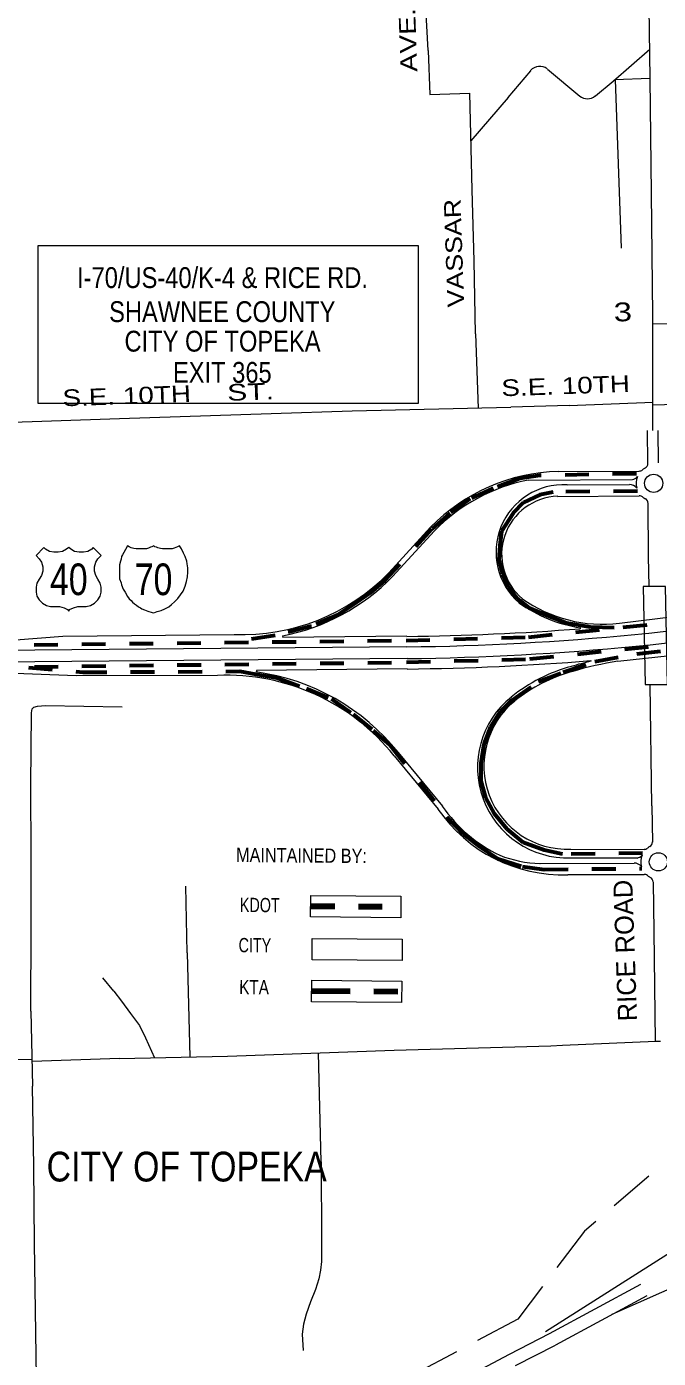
# Model space of a CAD drawing. Extents: x 33535.1 to 33560, y -5910.4 to -5897.8.
# Drawn here: x 33540.41 to 33543.06, y -5907.64 to -5902.04 of the extents above; entities that cross this region are included whole.
import ezdxf
from ezdxf.enums import TextEntityAlignment as Align

# ---------------------------------------------------------------- set-up
doc = ezdxf.new("R2010")
doc.units = 0
doc.header["$LTSCALE"] = 0.032
for name, pattern in [('DOT_DASHED', [7.7, 5, -1.2, 0.3, -1.2]), ('LONG_DASHED', [7.5, 6, -1.5]), ('SHORT_DASHED', [2.7, 1.5, -1.2])]:
    doc.linetypes.add(name, pattern=pattern)
for name, color, linetype, lineweight in [('1', 7, 'Continuous', 13), ('10', 7, 'Continuous', 13), ('15', 7, 'SHORT_DASHED', 60), ('19', 7, 'Continuous', 13), ('21', 7, 'Continuous', 13), ('3', 7, 'Continuous', 13), ('4', 7, 'LONG_DASHED', 13), ('60', 7, 'Continuous', 13)]:
    doc.layers.add(name, color=color, linetype=linetype, lineweight=lineweight)
doc.layers.add('43', color=7, linetype='Continuous')

msp = doc.modelspace()

# ---------------------------------------------------------------- linework, layer by layer
at = {"layer": '10'}
for p, q in [((33543.015, -5903.877), (33543.014, -5903.74)), ((33543.059, -5903.875), (33543.058, -5903.74)), ((33542.64, -5903.912), (33542.978, -5903.91)), ((33542.512, -5903.948), (33542.95, -5903.945)), ((33542.676, -5903.968), (33542.938, -5903.966)), ((33542.636, -5904.016), (33542.979, -5904.014)), ((33543.018, -5904.269), (33543.016, -5904.046)), ((33542.102, -5904.146), (33541.927, -5904.338)), ((33542.119, -5904.161), (33541.943, -5904.353)), ((33543.02, -5904.395), (33543.018, -5904.269)), ((33541.481, -5904.602), (33541.482, -5904.609)), ((33542.003, -5904.604), (33541.482, -5904.609)), ((33542.731, -5904.568), (33542.731, -5904.572)), ((33542.003, -5904.648), (33539.63, -5904.67)), ((33542.004, -5904.697), (33539.63, -5904.719)), ((33542.775, -5904.706), (33542.776, -5904.709)), ((33541.372, -5904.747), (33541.37, -5904.754)), ((33542.004, -5904.741), (33541.372, -5904.747)), ((33543.032, -5905.316), (33543.025, -5904.806)), ((33541.95, -5905.106), (33542.134, -5905.33)), ((33541.967, -5905.092), (33542.152, -5905.318)), ((33543.032, -5905.316), (33543.034, -5905.468)), ((33542.691, -5905.498), (33542.999, -5905.499)), ((33542.562, -5905.558), (33542.957, -5905.557)), ((33542.691, -5905.535), (33542.97, -5905.535)), ((33542.679, -5905.605), (33542.999, -5905.604)), ((33543.037, -5905.636), (33543.04, -5905.843))]:
    msp.add_line(p, q, dxfattribs=at)
for points in [[(33542.896, -5904.549), (33543.364, -5904.492), (33543.662, -5904.46)], [(33540.361, -5904.619), (33540.559, -5904.604), (33541.278, -5904.596)], [(33542.889, -5904.709), (33543.368, -5904.656), (33543.542, -5904.618)], [(33541.208, -5904.768), (33540.615, -5904.77), (33540.283, -5904.757)]]:
    msp.add_lwpolyline(points, dxfattribs=at)
for centre in [(33543.03916, -5903.96127), (33543.05913, -5905.55143)]:
    msp.add_circle(centre, 0.0382, dxfattribs=at)
for centre, radius, start, end in [((33542.99304, -5903.8775), 0.022, 298.83386, 0.43323), ((33542.65804, -5904.68637), 0.77491, 91.36673, 135.76018), ((33542.94419, -5903.91019), 0.03542, 279.32863, 319.30938), ((33543.03916, -5903.96127), 0.07364, 157.66067, 195.79127), ((33542.97804, -5903.88772), 0.022, 270.33139, 309.72686), ((33543.03916, -5903.96127), 0.07364, 118.83386, 129.72686), ((33542.65804, -5904.68637), 0.75291, 101.15068, 135.76018), ((33542.66034, -5904.25015), 0.28292, 86.87292, 228.84955), ((33542.93774, -5904.00534), 0.03888, 38.16542, 90.33139), ((33542.64478, -5904.25932), 0.24384, 92.00781, 230.07312), ((33542.97905, -5904.03566), 0.022, 51.05663, 90.33138), ((33543.03916, -5903.96127), 0.07364, 231.05663, 242.03261), ((33542.99431, -5904.04574), 0.022, 0.43323, 62.03261), ((33541.31085, -5903.73338), 0.86334, 267.83481, 315.57286), ((33541.31085, -5903.73338), 0.88534, 281.05184, 315.57286), ((33542.82314, -5903.97491), 0.57817, 234.37606, 277.19724), ((33541.88008, -5893.55356), 11.09535, 270.63641, 280.53315), ((33542.82314, -5903.97491), 0.60016, 234.37606, 261.21315), ((33541.88008, -5893.55356), 11.14447, 270.63641, 280.53315), ((33541.88008, -5893.55356), 11.05135, 270.63641, 274.41702), ((33541.88008, -5893.55356), 11.18847, 270.63641, 274.58744), ((33543.12688, -5906.20524), 1.53727, 103.21092, 106.37252), ((33543.12688, -5906.20524), 1.51529, 99.01762, 106.37252), ((33541.24431, -5905.67217), 0.90493, 38.739, 92.30497), ((33541.24431, -5905.67217), 0.92693, 38.739, 82.18137), ((33542.87418, -5905.39413), 0.68797, 105.18407, 129.00294), ((33542.87418, -5905.39413), 0.66599, 105.18407, 129.00294), ((33542.67898, -5905.15536), 0.37959, 128.66313, 271.81673), ((33542.67701, -5905.14783), 0.35049, 129.14916, 272.30276), ((33542.6572, -5904.97031), 0.6353, 214.50476, 271.92932), ((33542.6572, -5904.97031), 0.61327, 214.50476, 244.46152), ((33542.99953, -5905.47664), 0.022, 269.88879, 308.54891), ((33543.05913, -5905.55143), 0.07364, 119.31387, 128.54891), ((33543.01231, -5905.46804), 0.022, 299.31387, 0.8697), ((33542.57935, -5905.04429), 0.51438, 248.73757, 268.07508), ((33542.9577, -5905.5955), 0.03888, 38.16542, 90.33139), ((33542.96416, -5905.50035), 0.03542, 279.32864, 319.30938), ((33543.05913, -5905.55143), 0.07364, 157.66067, 195.79127), ((33542.99902, -5905.62581), 0.022, 51.05663, 90.33138), ((33543.05913, -5905.55143), 0.07364, 231.05663, 242.42554), ((33543.01486, -5905.6362), 0.022, 0.86969, 62.42554)]:
    msp.add_arc(centre, radius, start, end, dxfattribs=at)
at = {"layer": '15', "lineweight": 106}
msp.add_line((33541.6, -5905.737), (33541.978, -5905.74), dxfattribs=at)
at = {"layer": '15', "linetype": 'DOT_DASHED', "lineweight": 106}
msp.add_line((33541.605, -5906.093), (33541.98, -5906.096), dxfattribs=at)
at = {"layer": '15'}
for points in [[(33542.967, -5903.921), (33542.561, -5903.929), (33542.477, -5903.941), (33542.365, -5903.982), (33542.269, -5904.026), (33542.184, -5904.086), (33542.108, -5904.154), (33541.911, -5904.37), (33541.851, -5904.422), (33541.791, -5904.462), (33541.715, -5904.514), (33541.602, -5904.561), (33541.45, -5904.601), (33541.289, -5904.625)], [(33542.971, -5903.994), (33542.618, -5903.998), (33542.561, -5904.01), (33542.493, -5904.042), (33542.449, -5904.086), (33542.401, -5904.162), (33542.393, -5904.223), (33542.389, -5904.283), (33542.405, -5904.343), (33542.429, -5904.395), (33542.465, -5904.444), (33542.517, -5904.484), (33542.594, -5904.516), (33542.674, -5904.548), (33542.774, -5904.564), (33542.895, -5904.568)], [(33539.638, -5904.649), (33542, -5904.621), (33542.514, -5904.607), (33543.224, -5904.534), (33543.738, -5904.464), (33544.669, -5904.284), (33545.475, -5904.159), (33545.767, -5904.131), (33546.489, -5904.075), (33546.836, -5904.067), (33547.233, -5904.074), (33547.969, -5904.122), (33548.357, -5904.173), (33549.788, -5904.423), (33550.406, -5904.536)], [(33539.639, -5904.741), (33542.002, -5904.713), (33542.52, -5904.699), (33543.234, -5904.625), (33543.753, -5904.555), (33544.367, -5904.446), (33545.486, -5904.25), (33545.774, -5904.222), (33546.495, -5904.167), (33546.811, -5904.153), (33547.338, -5904.191), (33547.768, -5904.246), (33548.352, -5904.358), (33549.311, -5904.622), (33550.36, -5904.813)], [(33542.993, -5905.515), (33542.656, -5905.519), (33542.58, -5905.502), (33542.492, -5905.47), (33542.424, -5905.414), (33542.371, -5905.35), (33542.335, -5905.282), (33542.315, -5905.213), (33542.315, -5905.137), (33542.327, -5905.057), (33542.355, -5904.984), (33542.396, -5904.92), (33542.443, -5904.874), (33542.556, -5904.794), (33542.66, -5904.754), (33542.792, -5904.71), (33542.969, -5904.678), (33543.366, -5904.633), (33543.628, -5904.571)], [(33540.414, -5904.735), (33540.643, -5904.755), (33541.301, -5904.751), (33541.369, -5904.763), (33541.458, -5904.779), (33541.581, -5904.823), (33541.686, -5904.867), (33541.778, -5904.931), (33541.862, -5905), (33541.931, -5905.06), (33542.171, -5905.362), (33542.239, -5905.434), (33542.307, -5905.486), (33542.387, -5905.539), (33542.488, -5905.571), (33542.58, -5905.583), (33542.989, -5905.579)]]:
    msp.add_lwpolyline(points, dxfattribs=at)
at = {"layer": '15', "linetype": 'Continuous', "lineweight": 13}
for points in [[(33541.6, -5905.693), (33541.978, -5905.696), (33541.977, -5905.786), (33541.599, -5905.783)], [(33541.605, -5905.873), (33541.983, -5905.876), (33541.983, -5905.966), (33541.605, -5905.963)], [(33541.604, -5906.049), (33541.982, -5906.052), (33541.981, -5906.142), (33541.603, -5906.139)]]:
    msp.add_lwpolyline(points, close=True, dxfattribs=at)
at = {"layer": '19'}
for points in [[(33540.479, -5904.231), (33540.447, -5904.264), (33540.459, -5904.278), (33540.469, -5904.293), (33540.474, -5904.312), (33540.474, -5904.33), (33540.469, -5904.348), (33540.459, -5904.364), (33540.449, -5904.381), (33540.446, -5904.398), (33540.446, -5904.418), (33540.449, -5904.435), (33540.459, -5904.451), (33540.473, -5904.465), (33540.49, -5904.474), (33540.507, -5904.479), (33540.544, -5904.479), (33540.564, -5904.484), (33540.578, -5904.492), (33540.584, -5904.498), (33540.586, -5904.492), (33540.603, -5904.484), (33540.622, -5904.479), (33540.656, -5904.479), (33540.675, -5904.474), (33540.692, -5904.465), (33540.706, -5904.451), (33540.715, -5904.435), (33540.72, -5904.418), (33540.72, -5904.398), (33540.715, -5904.381), (33540.706, -5904.364), (33540.697, -5904.348), (33540.692, -5904.33), (33540.692, -5904.312), (33540.697, -5904.293), (33540.706, -5904.278), (33540.719, -5904.264), (33540.686, -5904.231), (33540.68, -5904.238), (33540.664, -5904.247), (33540.645, -5904.251), (33540.627, -5904.251), (33540.608, -5904.247), (33540.592, -5904.238), (33540.584, -5904.231), (33540.574, -5904.238), (33540.557, -5904.247), (33540.539, -5904.251), (33540.52, -5904.251), (33540.503, -5904.247), (33540.485, -5904.238)], [(33540.83, -5904.224), (33540.821, -5904.239), (33540.814, -5904.252), (33540.809, -5904.262), (33540.805, -5904.269), (33540.803, -5904.28), (33540.8, -5904.289), (33540.796, -5904.304), (33540.796, -5904.322), (33540.796, -5904.347), (33540.797, -5904.363), (33540.803, -5904.379), (33540.805, -5904.388), (33540.812, -5904.406), (33540.82, -5904.418), (33540.83, -5904.437), (33540.837, -5904.446), (33540.845, -5904.453), (33540.851, -5904.46), (33540.859, -5904.467), (33540.868, -5904.473), (33540.876, -5904.48), (33540.884, -5904.485), (33540.89, -5904.488), (33540.902, -5904.493), (33540.916, -5904.499), (33540.933, -5904.504), (33540.94, -5904.505), (33540.955, -5904.5), (33540.971, -5904.496), (33540.987, -5904.488), (33541.003, -5904.48), (33541.015, -5904.471), (33541.028, -5904.459), (33541.041, -5904.445), (33541.053, -5904.43), (33541.064, -5904.415), (33541.066, -5904.407), (33541.072, -5904.393), (33541.078, -5904.374), (33541.082, -5904.354), (33541.084, -5904.335), (33541.083, -5904.316), (33541.081, -5904.3), (33541.079, -5904.289), (33541.072, -5904.269), (33541.065, -5904.254), (33541.057, -5904.237), (33541.048, -5904.224), (33541.04, -5904.228), (33541.026, -5904.234), (33541.017, -5904.237), (33541.006, -5904.237), (33540.993, -5904.237), (33540.977, -5904.237), (33540.968, -5904.235), (33540.958, -5904.232), (33540.952, -5904.229), (33540.945, -5904.228), (33540.94, -5904.224), (33540.932, -5904.228), (33540.926, -5904.229), (33540.918, -5904.234), (33540.91, -5904.236), (33540.892, -5904.237), (33540.874, -5904.237), (33540.867, -5904.237), (33540.856, -5904.235), (33540.845, -5904.232), (33540.837, -5904.228)]]:
    msp.add_lwpolyline(points, close=True, dxfattribs=at)
at = {"layer": '21'}
msp.add_lwpolyline([(33543.098, -5904.806), (33543.089, -5904.395), (33542.995, -5904.395), (33543.004, -5904.806)], close=True, dxfattribs=at)
at = {"layer": '3'}
msp.add_lwpolyline([(33540.455, -5902.962), (33542.051, -5902.962), (33542.051, -5903.626), (33540.455, -5903.626)], close=True, dxfattribs=at)
at = {"layer": '4'}
msp.add_lwpolyline([(33544.442, -5906.223), (33544.444, -5906.257), (33544.447, -5906.337), (33543.843, -5906.657), (33543.288, -5906.957), (33543.019, -5906.872), (33542.749, -5907.103), (33542.469, -5907.472), (33541.353, -5908.067), (33541.477, -5908.291)], dxfattribs=at)
at = {"layer": '60'}
for p, q in [((33542.869, -5902.272), (33543.023, -5902.138)), ((33542.429, -5902.34), (33542.523, -5902.229)), ((33542.593, -5902.221), (33542.73, -5902.335)), ((33542.875, -5902.265), (33543.025, -5902.26)), ((33542.795, -5902.334), (33542.869, -5902.272)), ((33542.878, -5902.265), (33542.903, -5902.974)), ((33542.429, -5902.34), (33542.272, -5902.523)), ((33543.036, -5903.74), (33543.036, -5903.255)), ((33543.444, -5903.284), (33543.036, -5903.293)), ((33542.291, -5903.333), (33542.302, -5903.645)), ((33542.685, -5903.634), (33542.439, -5903.642)), ((33542.685, -5903.634), (33543.037, -5903.621)), ((33543.036, -5903.631), (33543.836, -5903.609)), ((33540.796, -5903.689), (33541.433, -5903.668)), ((33541.08, -5905.934), (33541.075, -5905.654)), ((33543.04, -5905.843), (33543.046, -5906.305)), ((33541.08, -5905.934), (33541.092, -5906.371)), ((33540.772, -5906.095), (33540.727, -5906.038)), ((33540.424, -5906.179), (33540.431, -5906.493)), ((33541.25, -5906.367), (33541.95, -5906.342)), ((33541.95, -5906.342), (33542.608, -5906.324)), ((33540.797, -5906.377), (33540.43, -5906.39)), ((33540.797, -5906.377), (33541.25, -5906.367)), ((33541.643, -5906.811), (33541.632, -5906.353)), ((33541.643, -5906.811), (33541.644, -5907.151)), ((33543.558, -5906.908), (33542.585, -5907.526)), ((33543.589, -5907.132), (33542.863, -5907.453)), ((33542.602, -5907.533), (33542.986, -5907.326)), ((33542.628, -5907.58), (33543.012, -5907.373)), ((33542.459, -5907.667), (33542.627, -5907.581))]:
    msp.add_line(p, q, dxfattribs=at)
for points in [[(33543.036, -5903.255), (33543.03, -5902.744), (33543.025, -5902.261), (33543.018, -5901.762), (33543.012, -5901.299), (33543.005, -5900.935)], [(33542.093, -5902.143), (33542.083, -5901.962), (33542.073, -5901.815), (33542.057, -5901.597)], [(33542.093, -5902.143), (33542.099, -5902.328), (33542.267, -5902.323)], [(33542.291, -5903.333), (33542.286, -5903.027), (33542.277, -5902.728), (33542.267, -5902.323)], [(33541.433, -5903.668), (33541.773, -5903.657), (33542.439, -5903.642)], [(33539.508, -5903.729), (33540.265, -5903.707), (33540.796, -5903.689)], [(33540.424, -5906.179), (33540.426, -5905.83), (33540.426, -5905.531), (33540.424, -5905.229), (33540.427, -5904.925)], [(33540.427, -5904.925), (33540.429, -5904.909), (33540.436, -5904.901), (33540.452, -5904.897), (33540.485, -5904.894), (33540.808, -5904.9)], [(33540.772, -5906.095), (33540.805, -5906.136), (33540.843, -5906.188), (33540.881, -5906.239), (33540.906, -5906.291), (33540.943, -5906.375)], [(33542.608, -5906.324), (33542.656, -5906.321), (33543.048, -5906.305), (33543.068, -5906.305)], [(33539.511, -5906.426), (33539.574, -5906.416), (33539.641, -5906.408), (33539.745, -5906.4), (33539.937, -5906.393), (33540.37, -5906.382), (33540.428, -5906.38)], [(33540.46, -5908.291), (33540.458, -5908.27), (33540.453, -5908.13), (33540.452, -5908.043), (33540.448, -5907.717), (33540.44, -5907.155), (33540.436, -5906.831), (33540.431, -5906.493)], [(33541.644, -5907.151), (33541.645, -5907.23), (33541.641, -5907.267), (33541.634, -5907.303), (33541.62, -5907.348), (33541.599, -5907.399), (33541.58, -5907.452)], [(33541.58, -5907.452), (33541.569, -5907.494), (33541.564, -5907.536), (33541.567, -5907.604)], [(33541.223, -5908.291), (33541.305, -5908.231), (33541.504, -5908.116), (33541.859, -5907.925), (33542.434, -5907.619), (33542.602, -5907.533)]]:
    msp.add_lwpolyline(points, dxfattribs=at)
for centre, start, end in [((33542.56115, -5902.25953), 50.93746, 140.6945), ((33542.76125, -5902.29592), 230.67928, 310.93059)]:
    msp.add_arc(centre, 0.05, start, end, dxfattribs=at)

# ---------------------------------------------------------------- texts
at = {"layer": '1', "width": 0.85}
msp.add_text('CITY OF TOPEKA', height=0.125, dxfattribs=at).set_placement((33541.0785, -5906.894), align=Align.CENTER)
at = {"layer": '15'}
for s, width, p in [('MAINTAINED BY:', 0.85, (33541.56024, -5905.55438)), ('KDOT', 0.75, (33541.38524, -5905.76271)), ('CITY', 0.75, (33541.36474, -5905.93159)), ('KTA', 0.8, (33541.36124, -5906.10753))]:
    msp.add_text(s, height=0.06, rotation=359.5, dxfattribs=dict(at, width=width)).set_placement(p, align=Align.CENTER)
at = {"layer": '19'}
for s, height, width, p in [('I-70/US-40/K-4 & RICE RD.', 0.0875, 0.85, (33541.229, -5903.141)), ('SHAWNEE COUNTY', 0.0875, 0.85, (33541.228, -5903.284)), ('CITY OF TOPEKA', 0.0875, 0.85, (33541.229, -5903.408)), ('EXIT 365', 0.0875, 0.85, (33541.228, -5903.539)), ('40', 0.133, 0.8, (33540.5835, -5904.431)), ('70', 0.133, 0.8, (33540.9395, -5904.431))]:
    msp.add_text(s, height=height, dxfattribs=dict(at, width=width)).set_placement(p, align=Align.CENTER)
at = {"layer": '43'}
msp.add_text('RICE ROAD', height=0.08, rotation=92, dxfattribs=at).set_placement((33542.95961, -5905.9224), align=Align.CENTER)
at = {"layer": '60'}
for s, height, rotation, width, p in [('AVE.', 0.07, 92, 1.25, (33542.04231, -5902.09872)), ('VASSAR', 0.07, 92, 1.2, (33542.23598, -5902.99322)), ('3', 0.079, 2, 1.3, (33542.91112, -5903.28063)), ('S.E. 10TH', 0.07, 2, 1.25, (33540.82778, -5903.62847)), ('ST.', 0.07, 2, 1.35, (33541.34778, -5903.61162)), ('S.E. 10TH', 0.07, 2, 1.25, (33542.67078, -5903.58647))]:
    msp.add_text(s, height=height, rotation=rotation, dxfattribs=dict(at, width=width)).set_placement(p, align=Align.CENTER)

doc.saveas('drawing.dxf')
